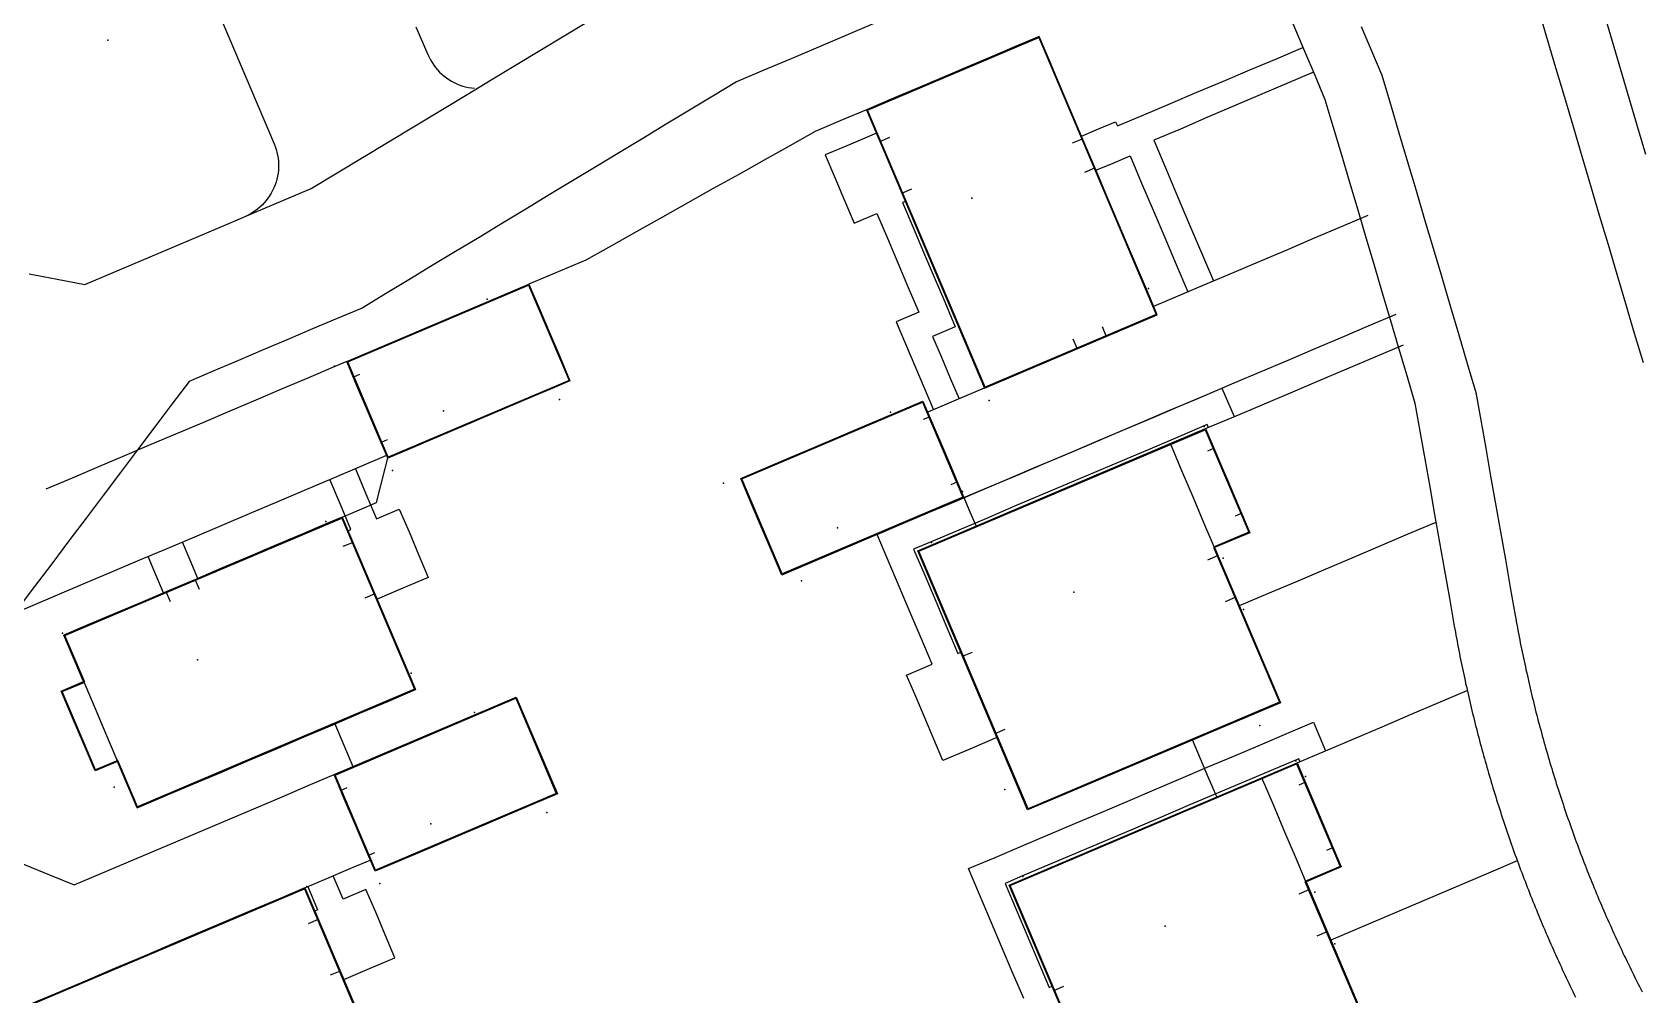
# Model space of a CAD drawing. Header units: metres. Extents: x 337936 to 338469, y 373266 to 374026.
# Drawn here: x 338107.8 to 338159.8, y 373469.1 to 373500.3 of the extents above; entities that cross this region are included whole.
import ezdxf

# ---------------------------------------------------------------- set-up
doc = ezdxf.new("R2010")
doc.units = ezdxf.units.M
for name, color, linetype in [('3D_LINES', 3, 'Continuous'), ('3D_Points', 1, 'Continuous'), ('PLOTS EXTERNAL LEVEL', 6, 'Continuous'), ('PLOTS FFL', 5, 'Continuous')]:
    doc.layers.add(name, color=color, linetype=linetype)

msp = doc.modelspace()

# ---------------------------------------------------------------- linework, layer by layer
at = {"layer": '3D_LINES'}
for points in [[(338113.809, 373500.948, 33.966), (338114.174, 373500.087, 33.949), (338114.54, 373499.226, 33.932), (338114.905, 373498.365, 33.916), (338115.271, 373497.504, 33.899), (338115.636, 373496.643, 33.882), (338115.672, 373496.553, 33.88), (338115.703, 373496.46, 33.879), (338115.728, 373496.366, 33.877), (338115.749, 373496.271, 33.875), (338115.764, 373496.174, 33.874), (338115.774, 373496.077, 33.872), (338115.779, 373495.98, 33.87), (338115.779, 373495.883, 33.869), (338115.773, 373495.785, 33.867), (338115.762, 373495.688, 33.866), (338115.746, 373495.592, 33.864), (338115.724, 373495.497, 33.863), (338115.698, 373495.403, 33.861), (338115.666, 373495.311, 33.86), (338115.63, 373495.221, 33.859), (338115.588, 373495.132, 33.858), (338115.542, 373495.046, 33.857), (338115.491, 373494.963, 33.855), (338115.436, 373494.883, 33.855), (338115.377, 373494.805, 33.854), (338115.314, 373494.731, 33.853), (338115.246, 373494.661, 33.852), (338115.175, 373494.594, 33.852), (338115.1, 373494.532, 33.851), (338115.023, 373494.473, 33.851), (338114.942, 373494.419, 33.85), (338114.858, 373494.369, 33.85), (338114.771, 373494.324, 33.85), (338114.683, 373494.283, 33.85)], [(338159.914, 373489.556, 34.362), (338159.631, 373490.51, 34.36), (338159.348, 373491.464, 34.356), (338159.066, 373492.418, 34.353), (338158.783, 373493.373, 34.368), (338158.5, 373494.327, 34.384), (338158.218, 373495.281, 34.381), (338157.935, 373496.235, 34.378), (338157.652, 373497.19, 34.375), (338157.37, 373498.144, 34.379), (338157.087, 373499.098, 34.388), (338156.804, 373500.052, 34.397), (338156.522, 373501.007, 34.406)], [(338135.007, 373500.52, 34.262), (338134.122, 373500.145, 34.269), (338133.238, 373499.769, 34.277), (338132.353, 373499.394, 34.242), (338131.468, 373499.018, 34.202), (338130.584, 373498.643, 34.161), (338129.827, 373498.186, 34.125), (338129.07, 373497.729, 34.089), (338128.314, 373497.272, 34.053), (338127.557, 373496.815, 34.017), (338126.801, 373496.358, 33.98), (338126.044, 373495.901, 33.944), (338125.287, 373495.444, 33.908), (338124.531, 373494.987, 33.872), (338123.774, 373494.53, 33.836), (338123.018, 373494.073, 33.799), (338122.261, 373493.616, 33.79), (338121.504, 373493.159, 33.783), (338120.748, 373492.702, 33.781), (338119.991, 373492.245, 33.779), (338119.235, 373491.788, 33.777), (338118.478, 373491.331, 33.775), (338117.679, 373490.992, 33.775), (338116.88, 373490.653, 33.775), (338116.081, 373490.314, 33.78), (338115.282, 373489.975, 33.785), (338114.484, 373489.636, 33.791), (338113.685, 373489.297, 33.797), (338112.886, 373488.957, 33.802), (338112.33, 373488.22, 33.8), (338111.775, 373487.483, 33.797), (338111.219, 373486.746, 33.795), (338110.664, 373486.009, 33.793), (338110.108, 373485.271, 33.79), (338109.553, 373484.534, 33.788), (338108.997, 373483.797, 33.785), (338108.442, 373483.06, 33.784), (338107.886, 373482.323, 33.783), (338107.33, 373481.585, 33.812)], [(338107.717, 373492.438, 33.916), (338108.615, 373492.263, 33.9), (338109.514, 373492.089, 33.884), (338110.429, 373492.477, 33.878), (338111.344, 373492.866, 33.871), (338112.26, 373493.255, 33.865), (338113.175, 373493.643, 33.858), (338114.091, 373494.032, 33.852), (338115.006, 373494.42, 33.85), (338115.922, 373494.809, 33.85), (338116.837, 373495.197, 33.85), (338117.676, 373495.704, 33.852), (338118.516, 373496.211, 33.854), (338119.355, 373496.718, 33.857), (338120.194, 373497.225, 33.859), (338121.034, 373497.732, 33.869), (338121.873, 373498.239, 33.883), (338122.658, 373498.713, 33.894), (338123.444, 373499.188, 33.899), (338124.229, 373499.662, 33.916), (338125.015, 373500.137, 33.953), (338125.8, 373500.611, 33.991)], [(338120.222, 373500.429, 33.921), (338120.604, 373499.528, 33.904), (338120.645, 373499.439, 33.902), (338120.691, 373499.352, 33.901), (338120.741, 373499.267, 33.899), (338120.796, 373499.186, 33.898), (338120.855, 373499.108, 33.896), (338120.918, 373499.033, 33.895), (338120.985, 373498.962, 33.894), (338121.056, 373498.894, 33.893), (338121.131, 373498.83, 33.892), (338121.209, 373498.771, 33.891), (338121.29, 373498.716, 33.89), (338121.374, 373498.665, 33.89), (338121.46, 373498.619, 33.889), (338121.549, 373498.578, 33.888), (338121.64, 373498.542, 33.888), (338121.733, 373498.51, 33.888), (338121.828, 373498.484, 33.888), (338121.923, 373498.463, 33.888), (338122.02, 373498.447, 33.888), (338122.118, 373498.437, 33.888)], [(338148.576, 373500.53, 33.382), (338148.956, 373499.635, 33.382), (338149.287, 373498.856, 33.382), (338149.618, 373498.076, 33.382), (338149.883, 373497.183, 33.382), (338150.147, 373496.29, 33.382), (338150.412, 373495.397, 33.382), (338150.676, 373494.504, 33.382), (338150.941, 373493.611, 33.382), (338151.205, 373492.718, 33.382), (338151.47, 373491.825, 33.382), (338151.734, 373490.932, 33.382), (338151.999, 373490.039, 33.382), (338152.263, 373489.146, 33.382), (338152.528, 373488.253, 33.382), (338152.687, 373487.352, 33.382), (338152.846, 373486.451, 33.382), (338153.004, 373485.55, 33.382), (338153.163, 373484.649, 33.382), (338153.322, 373483.748, 33.382), (338153.481, 373482.847, 33.382), (338153.64, 373481.946, 33.382), (338153.799, 373481.044, 33.382), (338153.816, 373480.946, 33.382), (338153.834, 373480.848, 33.382), (338153.852, 373480.75, 33.382), (338153.87, 373480.652, 33.382), (338153.888, 373480.554, 33.382), (338153.907, 373480.456, 33.382), (338153.925, 373480.358, 33.382), (338153.944, 373480.26, 33.382), (338153.964, 373480.162, 33.382), (338153.983, 373480.064, 33.382), (338154.003, 373479.966, 33.382), (338154.022, 373479.869, 33.382), (338154.042, 373479.771, 33.382), (338154.063, 373479.673, 33.382), (338154.083, 373479.576, 33.382), (338154.104, 373479.478, 33.382), (338154.125, 373479.381, 33.382), (338154.146, 373479.283, 33.382), (338154.167, 373479.186, 33.382), (338154.189, 373479.088, 33.382), (338154.211, 373478.991, 33.382), (338154.233, 373478.894, 33.382), (338154.255, 373478.796, 33.382), (338154.277, 373478.699, 33.382), (338154.3, 373478.602, 33.382), (338154.323, 373478.505, 33.382), (338154.346, 373478.408, 33.382), (338154.369, 373478.311, 33.382), (338154.393, 373478.214, 33.382), (338154.417, 373478.117, 33.382), (338154.44, 373478.02, 33.382), (338154.465, 373477.924, 33.382), (338154.489, 373477.827, 33.382), (338154.514, 373477.73, 33.382), (338154.538, 373477.634, 33.382), (338154.563, 373477.537, 33.382), (338154.589, 373477.441, 33.382), (338154.614, 373477.344, 33.382), (338154.64, 373477.248, 33.382), (338154.666, 373477.151, 33.382), (338154.692, 373477.055, 33.382), (338154.718, 373476.959, 33.382), (338154.745, 373476.863, 33.382), (338154.771, 373476.767, 33.382), (338154.798, 373476.671, 33.382), (338154.826, 373476.575, 33.382), (338154.853, 373476.479, 33.382), (338154.881, 373476.383, 33.382), (338154.908, 373476.287, 33.382), (338154.936, 373476.191, 33.382), (338154.965, 373476.096, 33.382), (338154.993, 373476, 33.382), (338155.022, 373475.905, 33.382), (338155.051, 373475.809, 33.382), (338155.08, 373475.714, 33.382), (338155.109, 373475.618, 33.382), (338155.139, 373475.523, 33.382), (338155.168, 373475.428, 33.382), (338155.198, 373475.333, 33.382), (338155.228, 373475.238, 33.382), (338155.259, 373475.143, 33.382), (338155.289, 373475.048, 33.382), (338155.32, 373474.953, 33.382), (338155.351, 373474.858, 33.382), (338155.382, 373474.763, 33.382), (338155.414, 373474.669, 33.382), (338155.445, 373474.574, 33.382), (338155.477, 373474.48, 33.382), (338155.509, 373474.385, 33.382), (338155.542, 373474.291, 33.382), (338155.574, 373474.196, 33.382), (338155.607, 373474.102, 33.382), (338155.64, 373474.008, 33.382), (338155.673, 373473.914, 33.382), (338155.706, 373473.82, 33.382), (338155.74, 373473.726, 33.382), (338155.773, 373473.632, 33.382), (338155.807, 373473.538, 33.382), (338155.842, 373473.445, 33.382), (338155.876, 373473.351, 33.382), (338155.91, 373473.257, 33.382), (338155.945, 373473.164, 33.382), (338155.98, 373473.071, 33.382), (338156.015, 373472.977, 33.382), (338156.051, 373472.884, 33.382), (338156.086, 373472.791, 33.382), (338156.122, 373472.698, 33.382), (338156.158, 373472.605, 33.382), (338156.195, 373472.512, 33.382), (338156.231, 373472.419, 33.382), (338156.268, 373472.326, 33.382), (338156.304, 373472.233, 33.382), (338156.342, 373472.141, 33.382), (338156.379, 373472.048, 33.382), (338156.416, 373471.956, 33.382), (338156.454, 373471.864, 33.382), (338156.492, 373471.771, 33.382), (338156.53, 373471.679, 33.382), (338156.568, 373471.587, 33.382), (338156.607, 373471.495, 33.382), (338156.645, 373471.403, 33.382), (338156.684, 373471.311, 33.382), (338156.723, 373471.219, 33.382), (338156.763, 373471.128, 33.382), (338156.802, 373471.036, 33.382), (338156.842, 373470.945, 33.382), (338156.882, 373470.853, 33.382), (338156.922, 373470.762, 33.382), (338156.962, 373470.671, 33.382), (338157.003, 373470.58, 33.382), (338157.044, 373470.489, 33.382), (338157.085, 373470.398, 33.382), (338157.126, 373470.307, 33.382), (338157.167, 373470.216, 33.382), (338157.209, 373470.125, 33.382), (338157.251, 373470.035, 33.382), (338157.292, 373469.944, 33.382), (338157.335, 373469.854, 33.382), (338157.377, 373469.764, 33.382), (338157.42, 373469.673, 33.382), (338157.462, 373469.583, 33.382), (338157.505, 373469.493, 33.382), (338157.548, 373469.403, 33.382), (338157.592, 373469.314, 33.382), (338157.635, 373469.224, 33.382), (338157.679, 373469.134, 33.382), (338157.723, 373469.045, 33.382)], [(338150.791, 373500.431, 34.355), (338151.125, 373499.644, 34.348), (338151.459, 373498.858, 34.341), (338151.735, 373497.925, 34.332), (338152.011, 373496.993, 34.323), (338152.288, 373496.06, 34.314), (338152.564, 373495.128, 34.31), (338152.84, 373494.195, 34.313), (338153.116, 373493.263, 34.313), (338153.393, 373492.33, 34.296), (338153.669, 373491.398, 34.279), (338153.945, 373490.466, 34.265), (338154.221, 373489.533, 34.269), (338154.497, 373488.601, 34.271), (338154.656, 373487.699, 34.272), (338154.815, 373486.798, 34.271), (338154.974, 373485.897, 34.267), (338155.133, 373484.996, 34.239), (338155.292, 373484.095, 34.211), (338155.451, 373483.194, 34.184), (338155.61, 373482.293, 34.162), (338155.768, 373481.392, 34.143), (338155.786, 373481.293, 34.14), (338155.804, 373481.195, 34.138), (338155.822, 373481.097, 34.136), (338155.84, 373480.998, 34.133), (338155.858, 373480.9, 34.131), (338155.877, 373480.802, 34.128), (338155.896, 373480.703, 34.126), (338155.915, 373480.605, 34.124), (338155.934, 373480.507, 34.121), (338155.954, 373480.409, 34.119), (338155.973, 373480.311, 34.117), (338155.993, 373480.213, 34.114), (338156.014, 373480.115, 34.112), (338156.034, 373480.017, 34.11), (338156.055, 373479.92, 34.107), (338156.076, 373479.822, 34.105), (338156.097, 373479.724, 34.102), (338156.118, 373479.626, 34.1), (338156.14, 373479.529, 34.098), (338156.162, 373479.431, 34.095), (338156.184, 373479.334, 34.093), (338156.206, 373479.236, 34.091), (338156.229, 373479.139, 34.088), (338156.251, 373479.041, 34.086), (338156.274, 373478.944, 34.084), (338156.297, 373478.847, 34.081), (338156.321, 373478.749, 34.079), (338156.345, 373478.652, 34.077), (338156.368, 373478.555, 34.074), (338156.393, 373478.458, 34.072), (338156.417, 373478.361, 34.07), (338156.441, 373478.264, 34.067), (338156.466, 373478.167, 34.065), (338156.491, 373478.071, 34.063), (338156.517, 373477.974, 34.06), (338156.542, 373477.877, 34.058), (338156.568, 373477.78, 34.056), (338156.594, 373477.684, 34.054), (338156.62, 373477.587, 34.051), (338156.646, 373477.491, 34.049), (338156.673, 373477.395, 34.047), (338156.7, 373477.298, 34.044), (338156.727, 373477.202, 34.042), (338156.754, 373477.106, 34.04), (338156.781, 373477.01, 34.038), (338156.809, 373476.914, 34.035), (338156.837, 373476.818, 34.033), (338156.865, 373476.722, 34.031), (338156.894, 373476.626, 34.028), (338156.922, 373476.53, 34.026), (338156.951, 373476.434, 34.024), (338156.98, 373476.338, 34.022), (338157.009, 373476.243, 34.019), (338157.039, 373476.147, 34.017), (338157.069, 373476.052, 34.015), (338157.099, 373475.956, 34.013), (338157.129, 373475.861, 34.01), (338157.159, 373475.766, 34.008), (338157.19, 373475.671, 34.006), (338157.221, 373475.576, 34.004), (338157.252, 373475.481, 34.002), (338157.283, 373475.386, 34.002), (338157.315, 373475.291, 34.002), (338157.346, 373475.196, 34.002), (338157.378, 373475.101, 34.002), (338157.411, 373475.006, 34.002), (338157.443, 373474.912, 34.002), (338157.476, 373474.817, 34.002), (338157.509, 373474.723, 34.002), (338157.542, 373474.629, 34.002), (338157.575, 373474.534, 34.002), (338157.608, 373474.44, 34.002), (338157.642, 373474.346, 34.002), (338157.676, 373474.252, 34.002), (338157.71, 373474.158, 34.002), (338157.745, 373474.064, 34.002), (338157.779, 373473.97, 34.002), (338157.814, 373473.876, 34.002), (338157.849, 373473.783, 34.003), (338157.884, 373473.689, 34.003), (338157.92, 373473.596, 34.003), (338157.956, 373473.502, 34.003), (338157.992, 373473.409, 34.003), (338158.028, 373473.316, 34.003), (338158.064, 373473.223, 34.003), (338158.101, 373473.13, 34.003), (338158.137, 373473.037, 34.003), (338158.174, 373472.944, 34.003), (338158.212, 373472.851, 34.003), (338158.249, 373472.758, 34.003), (338158.287, 373472.666, 34.003), (338158.325, 373472.573, 34.003), (338158.363, 373472.481, 34.003), (338158.401, 373472.388, 34.004), (338158.44, 373472.296, 34.004), (338158.478, 373472.204, 34.004), (338158.517, 373472.112, 34.004), (338158.557, 373472.02, 34.002), (338158.596, 373471.928, 34), (338158.636, 373471.836, 33.998), (338158.675, 373471.744, 33.996), (338158.715, 373471.653, 33.994), (338158.756, 373471.561, 33.993), (338158.796, 373471.47, 33.991), (338158.837, 373471.378, 33.989), (338158.878, 373471.287, 33.987), (338158.919, 373471.196, 33.985), (338158.96, 373471.105, 33.983), (338159.002, 373471.014, 33.981), (338159.043, 373470.923, 33.979), (338159.085, 373470.832, 33.977), (338159.128, 373470.741, 33.975), (338159.17, 373470.651, 33.973), (338159.212, 373470.56, 33.971), (338159.255, 373470.47, 33.969), (338159.298, 373470.38, 33.968), (338159.342, 373470.29, 33.966), (338159.385, 373470.2, 33.964), (338159.429, 373470.11, 33.962), (338159.472, 373470.02, 33.96), (338159.517, 373469.93, 33.958), (338159.561, 373469.84, 33.956), (338159.605, 373469.751, 33.954), (338159.65, 373469.661, 33.952), (338159.695, 373469.572, 33.951), (338159.74, 373469.483, 33.949), (338159.785, 373469.394, 33.947), (338159.831, 373469.305, 33.945), (338159.877, 373469.216, 33.943)], [(338158.634, 373500.874, 34.421), (338158.904, 373499.96, 34.412), (338159.175, 373499.045, 34.403), (338159.446, 373498.131, 34.398), (338159.717, 373497.217, 34.401), (338159.988, 373496.303, 34.404)], [(338144.195, 373491.111, 34.202), (338143.844, 373491.938, 34.202), (338143.458, 373492.846, 34.204), (338143.073, 373493.754, 34.207), (338142.687, 373494.662, 34.21), (338142.302, 373495.571, 34.212), (338141.916, 373496.479, 34.215), (338141.531, 373497.387, 34.218), (338141.145, 373498.295, 34.221), (338140.76, 373499.203, 34.223), (338140.374, 373500.111, 34.226), (338139.577, 373499.773, 34.228), (338138.779, 373499.434, 34.231), (338137.982, 373499.096, 34.233), (338137.184, 373498.757, 34.235), (338136.386, 373498.419, 34.238), (338135.589, 373498.08, 34.24), (338134.791, 373497.742, 34.243), (338135.173, 373496.842, 34.245), (338135.555, 373495.942, 34.248), (338135.937, 373495.041, 34.251), (338136.32, 373494.141, 34.253), (338136.702, 373493.241, 34.256), (338137.084, 373492.341, 34.259), (338137.466, 373491.441, 34.261), (338137.848, 373490.541, 34.264), (338138.23, 373489.641, 34.267), (338138.612, 373488.741, 34.269)], [(338141.742, 373496.889, 34.246), (338142.295, 373497.123, 34.249), (338142.847, 373497.357, 34.256), (338142.905, 373497.219, 34.255), (338143.763, 373497.582, 34.266), (338144.62, 373497.944, 34.277), (338145.477, 373498.306, 34.288), (338146.334, 373498.668, 34.299), (338147.191, 373499.031, 34.31), (338148.048, 373499.393, 34.321), (338148.905, 373499.755, 34.332)], [(338149.245, 373498.955, 34.325), (338148.384, 373498.588, 34.314), (338147.524, 373498.221, 34.303), (338146.663, 373497.854, 34.292), (338145.802, 373497.487, 34.281), (338144.942, 373497.12, 34.269), (338144.081, 373496.754, 34.258), (338144.467, 373495.844, 34.251), (338144.853, 373494.935, 34.243), (338145.239, 373494.026, 34.235), (338145.625, 373493.117, 34.227), (338146.011, 373492.207, 34.225)], [(338134.791, 373497.742, 34.321), (338133.963, 373497.39, 34.283), (338133.134, 373497.038, 34.245), (338132.31, 373496.577, 34.206), (338131.486, 373496.115, 34.167), (338130.662, 373495.653, 34.128), (338129.838, 373495.192, 34.09), (338129.014, 373494.73, 34.051), (338128.19, 373494.268, 34.012), (338127.366, 373493.807, 33.973), (338126.542, 373493.345, 33.934), (338125.718, 373492.883, 33.895), (338125.104, 373492.623, 33.867), (338124.49, 373492.362, 33.839), (338123.877, 373492.102, 33.811)], [(338135.112, 373496.987, 34.325), (338134.283, 373496.635, 34.287), (338133.455, 373496.284, 34.249), (338133.767, 373495.547, 34.253), (338134.08, 373494.811, 34.257), (338134.393, 373494.074, 34.261), (338135.129, 373494.387, 34.294), (338135.467, 373493.59, 34.288), (338135.805, 373492.793, 34.301), (338136.144, 373491.996, 34.315), (338136.482, 373491.199, 34.33), (338135.746, 373490.887, 34.292), (338136.048, 373490.174, 34.305), (338136.35, 373489.462, 34.307), (338136.653, 373488.75, 34.29), (338136.955, 373488.038, 34.275)], [(338135.227, 373496.715, 34.326), (338135.551, 373496.853, 34.341)], [(338141.452, 373496.669, 34.261), (338141.777, 373496.807, 34.245)], [(338141.852, 373495.728, 34.253), (338142.176, 373495.866, 34.237)], [(338142.211, 373495.784, 34.237), (338142.763, 373496.018, 34.239), (338143.316, 373496.253, 34.246), (338143.689, 373495.373, 34.239), (338144.062, 373494.494, 34.231), (338144.436, 373493.615, 34.224), (338144.809, 373492.735, 34.216), (338145.182, 373491.856, 34.21)], [(338135.934, 373495.049, 34.335), (338136.259, 373495.187, 34.35)], [(338136.049, 373494.778, 34.336), (338135.957, 373494.739, 34.332), (338136.298, 373493.935, 34.329), (338136.639, 373493.132, 34.343), (338136.98, 373492.329, 34.357), (338137.321, 373491.526, 34.351), (338137.662, 373490.722, 34.332), (338136.926, 373490.41, 34.327), (338137.212, 373489.736, 34.311), (338137.498, 373489.063, 34.295), (338137.783, 373488.389, 34.279)], [(338144.078, 373491.387, 34.192), (338144.945, 373491.755, 34.205), (338145.812, 373492.123, 34.221), (338146.679, 373492.491, 34.235), (338147.547, 373492.859, 34.246), (338148.414, 373493.228, 34.257), (338149.281, 373493.596, 34.268), (338150.148, 373493.964, 34.279), (338151.016, 373494.332, 34.29)], [(338123.877, 373492.102, 33.743), (338124.208, 373491.321, 33.743), (338124.54, 373490.539, 33.743), (338124.872, 373489.758, 33.743), (338125.203, 373488.977, 33.743), (338124.701, 373488.764, 33.743), (338123.802, 373488.382, 33.744), (338122.904, 373488.001, 33.744), (338122.005, 373487.619, 33.745), (338121.107, 373487.238, 33.745), (338120.208, 373486.857, 33.746), (338119.31, 373486.475, 33.746), (338118.978, 373487.256, 33.746), (338118.646, 373488.038, 33.746), (338118.315, 373488.819, 33.746), (338117.983, 373489.6, 33.746)], [(338137.943, 373485.198, 34.279), (338138.817, 373485.569, 34.279), (338139.691, 373485.94, 34.279), (338140.564, 373486.311, 34.279), (338141.438, 373486.682, 34.279), (338142.312, 373487.052, 34.279), (338143.186, 373487.423, 34.279), (338144.059, 373487.794, 34.279), (338144.933, 373488.165, 34.279), (338145.807, 373488.536, 34.279), (338146.681, 373488.907, 34.279), (338147.554, 373489.278, 34.279), (338148.428, 373489.649, 34.279), (338149.302, 373490.02, 34.279), (338150.176, 373490.39, 34.279), (338151.049, 373490.761, 34.279), (338151.923, 373491.132, 34.279)], [(338142.409, 373490.736, 34.22), (338142.547, 373490.411, 34.215)], [(338141.468, 373490.336, 34.237), (338141.606, 373490.012, 34.231)], [(338145.758, 373487.429, 34.141), (338146.671, 373487.817, 34.141), (338147.585, 373488.204, 34.141), (338148.498, 373488.592, 34.141), (338149.412, 373488.98, 34.141), (338150.326, 373489.368, 34.141), (338151.239, 373489.756, 34.141), (338152.153, 373490.143, 34.141)], [(338117.983, 373489.6, 33.746), (338117.594, 373489.435, 33.746), (338116.745, 373489.075, 33.746), (338115.896, 373488.714, 33.746), (338115.047, 373488.354, 33.746), (338114.198, 373487.994, 33.746), (338113.349, 373487.633, 33.746), (338112.5, 373487.273, 33.746), (338111.651, 373486.912, 33.746), (338110.802, 373486.552, 33.746), (338109.953, 373486.192, 33.746), (338109.104, 373485.831, 33.746), (338108.255, 373485.471, 33.746)], [(338118.397, 373489.176, 33.75), (338118.199, 373489.092, 33.75)], [(338145.85, 373487.468, 34.14), (338145.811, 373487.56, 34.139), (338144.918, 373487.181, 34.139), (338144.025, 373486.802, 34.139), (338143.132, 373486.423, 34.14), (338142.239, 373486.044, 34.14), (338141.346, 373485.665, 34.14), (338140.453, 373485.286, 34.14), (338139.56, 373484.907, 34.14), (338138.667, 373484.528, 34.14), (338137.775, 373484.149, 34.14), (338136.882, 373483.77, 34.14), (338136.316, 373483.529, 34.144), (338136.673, 373482.688, 34.151), (338137.03, 373481.846, 34.157), (338137.387, 373481.004, 34.163), (338137.745, 373480.163, 34.17), (338137.837, 373480.202, 34.17), (338138.227, 373479.281, 34.177), (338138.618, 373478.361, 34.184), (338139.009, 373477.44, 34.191), (338138.135, 373477.069, 34.198), (338137.261, 373476.698, 34.204), (338136.968, 373477.389, 34.209), (338136.675, 373478.079, 34.215), (338136.382, 373478.769, 34.22), (338136.089, 373479.46, 34.225), (338136.916, 373479.811, 34.231), (338136.56, 373480.65, 34.237), (338136.204, 373481.489, 34.244), (338135.848, 373482.328, 34.25), (338135.492, 373483.167, 34.256), (338135.136, 373484.006, 34.263), (338135.993, 373484.37, 34.269), (338136.851, 373484.735, 34.275), (338137.709, 373485.099, 34.282), (338138.567, 373485.463, 34.282), (338139.425, 373485.827, 34.282), (338140.283, 373486.191, 34.282), (338141.14, 373486.555, 34.282), (338141.998, 373486.919, 34.282), (338142.856, 373487.283, 34.282), (338143.714, 373487.648, 34.282), (338144.572, 373488.012, 34.282), (338145.43, 373488.376, 34.282), (338146.287, 373488.74, 34.282), (338146.678, 373487.819, 34.282)], [(338138.612, 373488.741, 34.269), (338138.595, 373488.734, 34.269), (338137.683, 373488.347, 34.269), (338136.771, 373487.96, 34.269)], [(338132.05, 373482.696, 34.271), (338131.718, 373483.478, 34.271), (338131.386, 373484.259, 34.271), (338131.055, 373485.04, 34.271), (338130.723, 373485.821, 34.271), (338131.535, 373486.166, 34.271), (338132.348, 373486.511, 34.271), (338133.16, 373486.856, 34.271), (338133.973, 373487.201, 34.271), (338134.785, 373487.546, 34.271), (338135.598, 373487.891, 34.271), (338136.107, 373488.107, 34.272), (338136.617, 373488.323, 34.273), (338136.948, 373487.542, 34.274), (338137.28, 373486.761, 34.276), (338137.611, 373485.979, 34.277), (338137.943, 373485.198, 34.279)], [(338145.758, 373487.429, 34.141), (338146.115, 373486.588, 34.141), (338146.472, 373485.747, 34.14), (338146.828, 373484.906, 34.14), (338147.185, 373484.065, 34.14), (338146.616, 373483.823, 34.14), (338146.046, 373483.582, 34.14), (338146.401, 373482.746, 34.141), (338146.756, 373481.91, 34.143), (338147.111, 373481.074, 34.114), (338147.466, 373480.238, 34.085), (338147.82, 373479.402, 34.057), (338148.175, 373478.566, 34.028), (338147.347, 373478.215, 33.999), (338146.429, 373477.825, 33.999), (338145.511, 373477.435, 34), (338144.593, 373477.046, 34), (338143.675, 373476.656, 34), (338142.757, 373476.267, 34), (338141.839, 373475.877, 34.001), (338140.921, 373475.487, 34.001), (338140.003, 373475.098, 34.001), (338139.652, 373475.926, 34.001), (338139.296, 373476.765, 34.001), (338138.939, 373477.604, 34.001), (338138.583, 373478.443, 34.001), (338138.227, 373479.282, 34.001), (338137.871, 373480.121, 34.001), (338137.515, 373480.96, 34.001), (338137.159, 373481.799, 34.001), (338136.803, 373482.638, 34.001), (338136.447, 373483.477, 34.001)], [(338136.634, 373487.731, 34.275), (338136.832, 373487.815, 34.275)], [(338119.292, 373487.068, 33.75), (338119.094, 373486.984, 33.75)], [(338146.856, 373481.674, 34.143), (338146.483, 373482.552, 34.141), (338146.11, 373483.431, 34.14), (338145.737, 373484.309, 34.14), (338145.364, 373485.188, 34.14), (338144.991, 373486.067, 34.14), (338144.619, 373486.945, 34.14)], [(338119.273, 373486.563, 33.75), (338118.385, 373486.186, 33.75), (338117.497, 373485.809, 33.75), (338116.609, 373485.432, 33.75), (338115.721, 373485.055, 33.75), (338114.833, 373484.678, 33.75), (338113.946, 373484.301, 33.75), (338113.058, 373483.925, 33.75), (338112.17, 373483.548, 33.75), (338111.282, 373483.171, 33.75), (338110.394, 373482.794, 33.755), (338109.506, 373482.417, 33.761), (338108.619, 373482.04, 33.768), (338107.731, 373481.663, 33.793), (338106.843, 373481.287, 33.837), (338105.955, 373480.91, 33.88)], [(338117.839, 373484.572, 33.746), (338118.391, 373484.806, 33.746), (338118.944, 373485.04, 33.746), (338119.084, 373485.59, 33.746), (338119.224, 373486.14, 33.746), (338119.31, 373486.475, 33.746)], [(338145.826, 373486.717, 34.125), (338146.024, 373486.801, 34.128)], [(338118.262, 373486.134, 33.75), (338118.605, 373485.326, 33.75), (338118.948, 373484.518, 33.75), (338119.684, 373484.831, 33.75), (338119.997, 373484.094, 33.75), (338120.309, 373483.358, 33.75), (338120.622, 373482.621, 33.75), (338119.794, 373482.27, 33.75), (338118.965, 373481.918, 33.75), (338118.652, 373482.654, 33.75), (338118.34, 373483.391, 33.75), (338118.027, 373484.127, 33.75), (338118.12, 373484.166, 33.75), (338117.777, 373484.974, 33.75), (338117.434, 373485.782, 33.75)], [(338137.529, 373485.623, 34.274), (338137.727, 373485.707, 34.27)], [(338137.943, 373485.198, 34.279), (338138.138, 373484.738, 34.279), (338138.334, 373484.278, 34.279)], [(338117.839, 373484.572, 33.746), (338117.337, 373484.358, 33.746), (338116.487, 373483.998, 33.746), (338115.637, 373483.637, 33.746), (338114.787, 373483.276, 33.746), (338113.937, 373482.915, 33.746), (338113.088, 373482.555, 33.746), (338112.238, 373482.194, 33.746), (338111.388, 373481.833, 33.746), (338110.538, 373481.472, 33.746), (338109.688, 373481.112, 33.746), (338108.838, 373480.751, 33.746), (338109.175, 373479.959, 33.746), (338109.511, 373479.167, 33.746), (338109.847, 373478.375, 33.746), (338110.183, 373477.583, 33.746), (338110.519, 373476.791, 33.746), (338110.855, 373475.999, 33.746), (338111.208, 373475.168, 33.746), (338112.108, 373475.55, 33.746), (338113.008, 373475.932, 33.746), (338113.908, 373476.314, 33.746), (338114.809, 373476.696, 33.746), (338115.709, 373477.078, 33.746), (338116.609, 373477.46, 33.746), (338117.509, 373477.842, 33.746), (338118.409, 373478.225, 33.746), (338119.309, 373478.607, 33.746), (338120.209, 373478.989, 33.746)], [(338146.721, 373484.609, 34.135), (338146.919, 373484.693, 34.138)], [(338153.207, 373484.399, 34.143), (338152.299, 373484.013, 34.143), (338151.39, 373483.627, 34.143), (338150.481, 373483.241, 34.143), (338149.572, 373482.856, 34.143), (338148.663, 373482.47, 34.143), (338147.755, 373482.084, 34.143), (338146.846, 373481.698, 34.143)], [(338112.061, 373482.119, 33.755), (338111.813, 373482.705, 33.75), (338111.564, 373483.291, 33.75)], [(338113.166, 373482.588, 33.755), (338112.917, 373483.174, 33.75), (338112.669, 373483.759, 33.75)], [(338118.187, 373483.752, 33.75), (338117.862, 373483.615, 33.75)], [(338145.829, 373483.192, 34.139), (338146.153, 373483.33, 34.139)], [(338113.222, 373482.229, 33.776), (338113.084, 373482.554, 33.755)], [(338112.281, 373481.83, 33.776), (338112.143, 373482.154, 33.755)], [(338118.894, 373482.086, 33.75), (338118.57, 373481.948, 33.753)], [(338146.404, 373481.837, 34.143), (338146.728, 373481.975, 34.143)], [(338137.893, 373480.068, 34.068), (338138.218, 373480.206, 34.081)], [(338110.571, 373476.67, 33.764), (338109.846, 373476.362, 33.762), (338109.481, 373477.222, 33.764), (338109.116, 373478.082, 33.766), (338108.751, 373478.942, 33.769), (338109.476, 373479.249, 33.756)], [(338123.467, 373478.742, 33.91), (338123.799, 373477.961, 33.91), (338124.131, 373477.18, 33.91), (338124.462, 373476.398, 33.91), (338124.794, 373475.617, 33.91), (338124.291, 373475.404, 33.91), (338123.393, 373475.022, 33.91), (338122.494, 373474.641, 33.91), (338121.596, 373474.26, 33.911), (338120.697, 373473.878, 33.911), (338119.799, 373473.497, 33.911), (338118.9, 373473.115, 33.911), (338118.569, 373473.897, 33.911), (338118.237, 373474.678, 33.911), (338117.905, 373475.459, 33.911), (338117.574, 373476.241, 33.911)], [(338148.715, 373476.623, 33.978), (338149.632, 373477.012, 33.978), (338150.549, 373477.401, 33.978), (338151.466, 373477.791, 33.978), (338152.384, 373478.18, 33.978), (338153.301, 373478.569, 33.978), (338154.218, 373478.959, 33.978)], [(338117.597, 373477.88, 33.823), (338117.89, 373477.19, 33.824), (338118.183, 373476.499, 33.825)], [(338139.874, 373469.005, 33.975), (338139.517, 373469.844, 33.975), (338139.161, 373470.683, 33.975), (338138.805, 373471.522, 33.975), (338138.449, 373472.361, 33.975), (338138.093, 373473.2, 33.975), (338138.951, 373473.564, 33.975), (338139.809, 373473.929, 33.975), (338140.666, 373474.293, 33.975), (338141.524, 373474.657, 33.975), (338142.382, 373475.021, 33.975), (338143.24, 373475.385, 33.975), (338144.098, 373475.749, 33.975), (338144.956, 373476.113, 33.975), (338145.813, 373476.477, 33.975), (338146.671, 373476.842, 33.975), (338147.529, 373477.206, 33.975), (338148.387, 373477.57, 33.975), (338149.245, 373477.934, 33.975), (338149.635, 373477.013, 33.975)], [(338138.952, 373477.574, 34.038), (338139.277, 373477.712, 34.056)], [(338146.117, 373475.52, 34.043), (338145.856, 373476.134, 34.028), (338145.596, 373476.747, 34.013), (338145.335, 373477.361, 34.004)], [(338148.807, 373476.662, 33.977), (338148.768, 373476.754, 33.977), (338147.875, 373476.375, 33.977), (338146.982, 373475.996, 33.976), (338146.089, 373475.617, 33.976), (338145.196, 373475.238, 33.976), (338144.303, 373474.859, 33.976), (338143.411, 373474.48, 33.976), (338142.518, 373474.101, 33.975), (338141.625, 373473.722, 33.975), (338140.732, 373473.343, 33.975), (338139.839, 373472.964, 33.975), (338139.273, 373472.723, 33.975), (338139.63, 373471.882, 33.975), (338139.988, 373471.04, 33.975), (338140.345, 373470.198, 33.975), (338140.702, 373469.357, 33.975), (338140.794, 373469.396, 33.975), (338141.087, 373468.705, 33.975)], [(338148.715, 373476.623, 33.978), (338149.072, 373475.782, 33.975), (338149.429, 373474.941, 33.975), (338149.786, 373474.1, 33.975), (338150.143, 373473.259, 33.975), (338149.573, 373473.017, 33.975), (338149.004, 373472.776, 33.975), (338149.358, 373471.94, 33.976), (338149.713, 373471.104, 33.977), (338150.068, 373470.268, 33.977), (338150.423, 373469.432, 33.977), (338150.778, 373468.596, 33.977)], [(338105.082, 373474.634, 33.928), (338105.212, 373474.31, 33.927), (338106.003, 373473.983, 33.926), (338106.794, 373473.655, 33.892), (338107.585, 373473.327, 33.857), (338108.376, 373473, 33.834), (338109.167, 373472.672, 33.824), (338110.007, 373473.029, 33.835), (338110.848, 373473.386, 33.846), (338111.689, 373473.742, 33.838), (338112.529, 373474.099, 33.826), (338113.37, 373474.456, 33.822), (338114.211, 373474.813, 33.854), (338115.052, 373475.17, 33.887), (338115.892, 373475.527, 33.887), (338116.733, 373475.884, 33.864), (338117.574, 373476.241, 33.841)], [(338149.814, 373470.868, 33.977), (338149.441, 373471.746, 33.976), (338149.068, 373472.625, 33.975), (338148.695, 373473.503, 33.975), (338148.322, 373474.382, 33.975), (338147.949, 373475.261, 33.975), (338147.576, 373476.139, 33.975)], [(338148.783, 373475.911, 33.978), (338148.981, 373475.995, 33.978)], [(338117.988, 373475.816, 33.837), (338117.79, 373475.732, 33.842)], [(338116.629, 373472.58, 33.911), (338117.335, 373472.88, 33.911), (338118.04, 373473.179, 33.911), (338118.746, 373473.479, 33.911)], [(338118.882, 373473.708, 33.9), (338118.684, 373473.624, 33.9)], [(338149.678, 373473.803, 33.976), (338149.876, 373473.887, 33.977)], [(338155.838, 373473.454, 33.977), (338154.976, 373473.088, 33.977), (338154.114, 373472.722, 33.977), (338153.252, 373472.356, 33.977), (338152.389, 373471.99, 33.977), (338151.527, 373471.624, 33.977), (338150.665, 373471.258, 33.977), (338149.803, 373470.892, 33.977)], [(338116.721, 373472.619, 33.911), (338117.041, 373471.865, 33.911), (338116.949, 373471.826, 33.911), (338117.262, 373471.089, 33.911), (338117.574, 373470.353, 33.911), (338117.887, 373469.616, 33.911), (338118.715, 373469.968, 33.911), (338119.544, 373470.32, 33.911), (338119.231, 373471.056, 33.911), (338118.919, 373471.792, 33.911), (338118.606, 373472.529, 33.911), (338117.87, 373472.216, 33.911), (338117.549, 373472.971, 33.911)], [(338118.385, 373468.442, 33.911), (338118.034, 373469.27, 33.911), (338117.683, 373470.097, 33.911), (338117.331, 373470.925, 33.911), (338116.98, 373471.753, 33.911), (338116.629, 373472.58, 33.911), (338115.75, 373472.207, 33.911), (338114.87, 373471.834, 33.911), (338113.991, 373471.461, 33.911), (338113.112, 373471.087, 33.911), (338112.232, 373470.714, 33.911), (338111.353, 373470.341, 33.911), (338110.474, 373469.968, 33.911), (338109.595, 373469.595, 33.911), (338108.715, 373469.221, 33.911), (338107.836, 373468.848, 33.911)], [(338141.185, 373468.476, 33.913), (338140.828, 373469.315, 33.913), (338140.472, 373470.154, 33.913), (338140.116, 373470.993, 33.913), (338139.76, 373471.832, 33.913), (338139.404, 373472.671, 33.913)], [(338148.786, 373472.386, 33.975), (338149.11, 373472.524, 33.975)], [(338117.064, 373471.554, 33.9), (338116.74, 373471.416, 33.906)], [(338149.361, 373471.031, 33.977), (338149.686, 373471.169, 33.977)], [(338117.772, 373469.888, 33.9), (338117.447, 373469.75, 33.9)], [(338140.851, 373469.262, 33.94), (338141.175, 373469.4, 33.953)]]:
    msp.add_polyline3d(points, dxfattribs=at)
at = {"layer": '3D_Points'}
for p in [(338110.255, 373499.996, 33.975), (338138.199, 373494.887, 34.425), (338122.527, 373491.613, 33.75), (338143.913, 373491.967, 34.2), (338117.588, 373489.449, 33.75), (338121.11, 373488.006, 33.75), (338124.866, 373488.375, 33.75), (338135.567, 373487.962, 34.275), (338138.761, 373488.345, 34.275), (338145.713, 373487.494, 34.125), (338119.461, 373486.08, 33.75), (338130.162, 373485.667, 34.125), (338137.9, 373485.394, 34.275), (338117.307, 373484.43, 33.75), (338133.849, 373484.225, 34.275), (338136.891, 373483.749, 34.125), (338146.33, 373483.246, 34.125), (338132.689, 373482.509, 34.125), (338141.495, 373482.141, 34.275), (338146.98, 373481.58, 34.125), (338108.794, 373480.816, 33.75), (338113.156, 373479.957, 33.9), (338120.067, 373479.521, 33.75), (338122.118, 373478.253, 33.75), (338147.512, 373477.826, 34), (338148.671, 373476.688, 33.975), (338148.987, 373476.179, 33.975), (338110.466, 373475.834, 33.75), (338139.263, 373475.761, 34), (338124.457, 373475.015, 33.9), (338120.701, 373474.646, 33.9), (338139.848, 373472.943, 33.975), (338116.694, 373472.625, 33.9), (338119.051, 373472.72, 33.9), (338149.288, 373472.44, 33.975), (338144.452, 373471.335, 34.125), (338149.937, 373470.774, 33.975)]:
    msp.add_point(p, dxfattribs=at)
at = {"layer": 'PLOTS EXTERNAL LEVEL'}
for points in [[(338144.195, 373491.111, 34.425), (338140.374, 373500.111, 34.425), (338134.791, 373497.742, 34.425), (338138.612, 373488.741, 34.425), (338144.195, 373491.111, 34.425)], [(338123.877, 373492.102, 33.75), (338125.203, 373488.977, 33.75), (338119.31, 373486.475, 33.75), (338117.983, 373489.6, 33.75), (338123.877, 373492.102, 33.75)], [(338132.05, 373482.696, 34.275), (338130.723, 373485.821, 34.275), (338136.617, 373488.323, 34.275), (338137.943, 373485.198, 34.275), (338132.05, 373482.696, 34.275)], [(338145.758, 373487.429, 34.275), (338147.185, 373484.065, 34.275), (338146.046, 373483.582, 34.275), (338148.175, 373478.566, 34.275), (338140.003, 373475.098, 34.275), (338136.447, 373483.477, 34.275), (338145.758, 373487.429, 34.275)], [(338109.846, 373476.362, 33.9), (338108.751, 373478.942, 33.9), (338109.476, 373479.249, 33.9), (338108.838, 373480.751, 33.9), (338117.839, 373484.572, 33.9), (338120.209, 373478.989, 33.9), (338111.208, 373475.168, 33.9), (338110.571, 373476.67, 33.9), (338109.846, 373476.362, 33.9)], [(338123.467, 373478.742, 33.9), (338124.794, 373475.617, 33.9), (338118.9, 373473.115, 33.9), (338117.574, 373476.241, 33.9), (338123.467, 373478.742, 33.9)], [(338148.715, 373476.623, 34.125), (338150.143, 373473.259, 34.125), (338149.004, 373472.776, 34.125), (338151.132, 373467.76, 34.125), (338142.961, 373464.292, 34.125), (338139.404, 373472.671, 34.125), (338148.715, 373476.623, 34.125)], [(338120.845, 373462.648, 34.05), (338112.052, 373458.916, 34.05), (338109.944, 373463.882, 34.05), (338107.836, 373468.848, 34.05), (338116.629, 373472.58, 34.05), (338118.737, 373467.614, 34.05), (338120.845, 373462.648, 34.05)]]:
    msp.add_polyline3d(points, dxfattribs=at)
at = {"layer": 'PLOTS FFL'}
for points in [[(338144.162, 373491.124, 34.425), (338138.625, 373488.774, 34.425), (338134.824, 373497.728, 34.425), (338140.361, 373500.079, 34.425), (338144.162, 373491.124, 34.425)], [(338123.864, 373492.069, 33.75), (338125.171, 373488.99, 33.75), (338119.323, 373486.508, 33.75), (338118.016, 373489.587, 33.75), (338123.864, 373492.069, 33.75)], [(338132.063, 373482.729, 34.275), (338130.756, 373485.808, 34.275), (338136.603, 373488.29, 34.275), (338137.91, 373485.211, 34.275), (338132.063, 373482.729, 34.275)], [(338145.744, 373487.396, 34.275), (338147.153, 373484.078, 34.275), (338146.013, 373483.595, 34.275), (338148.142, 373478.58, 34.275), (338140.017, 373475.13, 34.275), (338136.48, 373483.463, 34.275), (338145.744, 373487.396, 34.275)], [(338109.859, 373476.395, 33.9), (338108.784, 373478.928, 33.9), (338109.509, 373479.236, 33.9), (338108.871, 373480.738, 33.9), (338117.826, 373484.539, 33.9), (338120.176, 373479.002, 33.9), (338111.222, 373475.201, 33.9), (338110.584, 373476.702, 33.9), (338109.859, 373476.395, 33.9)], [(338123.454, 373478.709, 33.9), (338124.761, 373475.63, 33.9), (338118.914, 373473.148, 33.9), (338117.607, 373476.227, 33.9), (338123.454, 373478.709, 33.9)], [(338148.702, 373476.59, 34.125), (338150.11, 373473.272, 34.125), (338148.971, 373472.789, 34.125), (338151.1, 373467.774, 34.125), (338142.974, 373464.324, 34.125), (338139.437, 373472.657, 34.125), (338148.702, 373476.59, 34.125)], [(338120.812, 373462.661, 34.05), (338112.065, 373458.949, 34.05), (338109.967, 373463.892, 34.05), (338107.869, 373468.835, 34.05), (338116.616, 373472.548, 34.05), (338118.714, 373467.604, 34.05), (338120.812, 373462.661, 34.05)]]:
    msp.add_polyline3d(points, dxfattribs=at)

doc.saveas('drawing.dxf')
